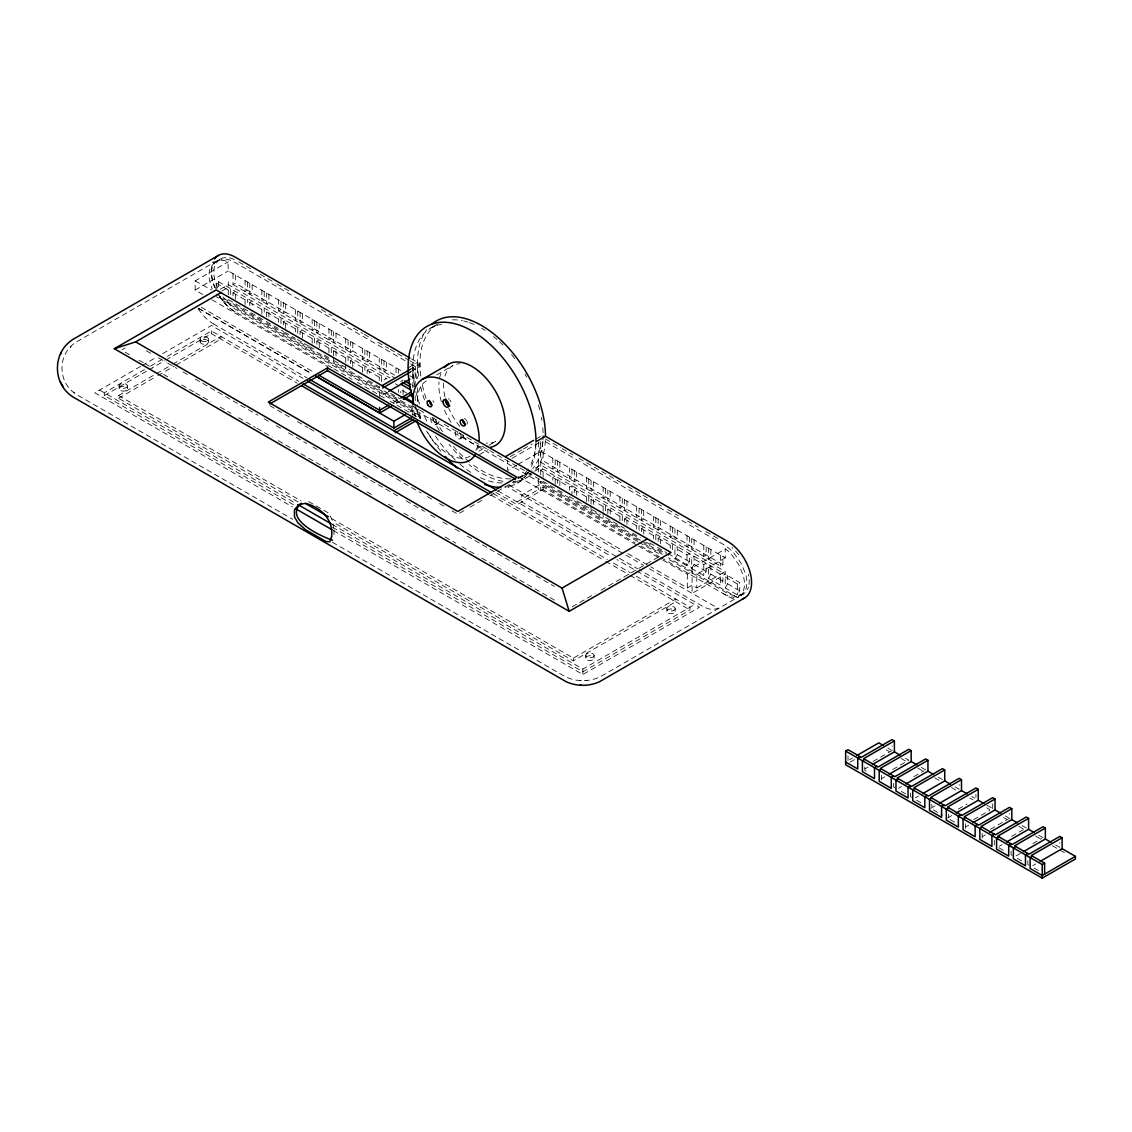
<?xml version="1.0" encoding="UTF-8"?>
<svg xmlns="http://www.w3.org/2000/svg" width="1132" height="1132" viewBox="0 0 1132 1132"><rect width="100%" height="100%" fill="white"/><g stroke="black" fill="none" stroke-linecap="round" stroke-linejoin="round"><path stroke-width="0.75" stroke-dasharray="5 3.75" d="M333.954 529.748L333.954 536.851M535.875 444.395L535.691 448.796A90.461 52.228 60 0 1 531.134 467.191M542.921 441.763L541.874 451.328M545.299 440.39L545.171 443.32A90.461 52.228 60 0 1 534.7 471.068M539.511 452.701L540.459 441.579M674.927 558.868L677.29 554.765L677.29 546.558L674.927 547.93L674.927 558.868L687.011 565.844L689.374 561.741L689.374 553.534L687.011 554.906L674.927 547.93M691.694 568.547L694.072 564.443L694.072 556.251L691.694 557.609L691.694 568.547L703.779 575.523L706.142 571.419L706.142 563.212L703.779 564.585L691.694 557.609M708.476 578.24L710.839 574.136L710.839 565.929L708.476 567.302L708.476 578.24L720.546 585.216L722.923 581.112L722.923 572.905M725.244 587.918L727.607 583.815L727.607 575.608L725.244 576.98L725.244 587.918L737.328 594.894L739.691 590.791L739.691 582.584L727.607 575.608M400.728 370.475L228.296 270.93L227.928 261.605A35.403 20.433 60 0 0 222.141 260.332L214.896 261.987L76.495 341.892C56.982 353.708 57.237 382.842 76.636 394.601L292.778 519.39M70.297 347.482L71.16 346.604M214.896 261.987L210.326 267.676A27.692 15.99 60 0 0 210.311 283.495L212.222 288.985M234.183 259.483A35.8 20.659 60 0 0 226.881 257.587C221.065 257.346 214.882 260.799 212.689 266.303A27.692 15.99 60 0 0 212.689 282.137L214.585 287.627M219.622 259.256L215.604 263.742A27.762 16.032 60 0 0 215.038 280.764L217.769 288.094M332.327 542.228L565.193 676.667C576.047 681.945 589.376 681.988 600.257 676.752L738.658 596.847L743.229 591.173A27.692 15.99 60 0 0 743.229 575.339L738.658 564.387L731.399 554.355A35.403 20.433 60 0 0 725.612 548.949L692.077 567.811L692.077 593.394L725.244 574.249L725.244 571.504L540.728 464.983L531.686 470.205M723.419 593.692A35.8 20.659 60 0 0 733.777 597.158L741.021 595.489L745.592 589.8A27.692 15.99 60 0 0 745.606 573.981L741.021 563.014L733.777 552.982A35.8 20.659 60 0 0 723.419 544.478L542.992 440.291M741.021 595.489L745.252 592.644L747.969 588.442A27.762 16.032 60 0 0 748.422 587.168M202.755 294.476L195.129 290.075L195.129 280.906L228.296 261.761M195.129 290.075L228.296 270.93M216.212 289.353L216.212 283.099L218.589 281.726L386.974 378.951M220.245 289.254L228.296 284.599L390.002 377.961M221.858 291.065L228.296 287.33L228.296 281.868M232.994 273.633L232.994 284.571L235.357 283.212L395.379 375.598M122.086 349.717L125.128 347.963M216.212 283.099L228.296 290.075L230.673 288.702L230.673 295.537M232.994 295.905L232.994 292.778L235.357 291.419L235.357 299.626M232.994 292.778L245.078 299.754L247.441 298.395L247.441 302.499M249.762 305.598L249.762 302.47L252.139 301.098L252.139 305.201M140.609 366.372L94.847 392.804L292.466 506.895M142.108 365.509L157.178 356.806M162.697 353.623L211.443 325.478L302.994 378.329M144.571 369.556L104.314 392.804L104.314 395.535L294.15 505.141M150.655 366.046L161.282 359.905M167.366 356.396L211.443 330.954L298.749 381.357M104.314 395.535L147.613 370.546M149.127 369.669L164.324 360.882M165.852 360.004L211.443 333.685L297.221 383.21M249.762 302.47L261.846 309.446L264.223 308.074L264.223 312.177M298.041 501.915L118.535 398.266L118.535 395.535L154.787 374.593M156.301 373.73L171.328 365.056M172.828 364.193L220.924 336.416L220.924 339.147L175.828 365.183M266.544 316.833L266.544 312.149L268.907 310.776L268.907 318.983M118.535 398.266L156.301 376.461M157.801 375.598L174.328 366.06M266.544 312.149L278.628 319.125L280.991 317.752L280.991 324.601M283.311 324.955L283.311 321.828L285.689 320.469L285.689 328.676M283.311 321.828L295.395 328.804L297.758 327.445L297.758 334.28M300.093 334.648L300.093 331.52L302.456 330.148L302.456 338.355M300.093 331.52L312.163 338.496L314.54 337.124L314.54 343.958M316.861 344.326L316.861 341.199L319.224 339.841L319.224 348.048M316.861 341.199L328.945 348.175L331.308 346.817L331.308 353.651M333.629 355.575L333.629 350.892L336.006 349.519L336.006 357.726M333.629 350.892L345.713 357.868L348.09 356.495L348.09 360.599M350.411 363.697L350.411 360.57L352.774 359.198L352.774 367.405M350.411 360.57L362.495 367.546L364.858 366.174L364.858 370.277M430.853 327.997L437.957 323.894A87.107 50.289 60 0 0 421.104 378.329M367.178 373.376L367.178 370.249L369.556 368.89L369.556 372.994M367.178 370.249L379.262 377.225L381.625 375.866L381.625 382.701M383.96 379.942L386.323 378.569M408.072 367.872L417.552 362.41A90.461 52.228 60 0 1 426.651 329.681M409.374 369.994L419.915 363.768L411.468 358.901M410.435 371.975L415.175 369.244L415.175 386.168M410.704 363.924L417.552 367.872L419.915 366.513L419.915 363.768M400.728 381.413L403.091 380.055M387.186 392.252L379.645 396.596L379.645 387.017M436.697 374.918L452.63 365.721M393.214 402.44L399.242 398.959M396.228 403.431L401.917 400.148M409.897 411.963L412.812 410.279L216.212 296.683M397.007 405.256L419.915 418.486L419.915 415.741L417.552 417.114L417.552 404.803M435.763 424.571L438.126 423.212M456.196 431.533A4.188 2.42 60 0 0 456.196 436.372A4.188 2.42 60 0 0 460.384 438.792L462.747 437.419M478.808 451.187L487.496 446.164M488.939 445.329L496.184 441.155A43.554 25.145 60 0 1 486.194 443.093M479.558 454.611L488.246 449.602M536.002 438.99L543.105 434.9L543.105 437.631M510.164 456.649L521.894 449.871M523.366 449.022L532.167 443.942M512.088 458.276L540.728 441.735L540.728 477.025M516.617 465.238L507.575 470.459L507.575 460.88M518.116 464.361L540.728 451.3L725.244 557.835L725.244 548.666M722.923 564.698L543.105 460.88L540.728 462.252L720.546 566.071L722.923 564.698L722.923 556.491M518.116 478.044L530.186 471.082M525.064 474.775L517.961 478.878A87.107 50.289 60 0 0 528.729 468.323M463.894 510.716L457.823 514.225L451.71 510.688M469.964 507.207L483.633 499.311M489.717 495.816L515.527 480.902M533.2 472.072L507.575 486.873L643.457 565.264M534.7 471.195L540.728 467.714L725.244 574.249M517.267 483.138L526.734 477.676M517.041 501.915L538.365 489.604L540.728 490.977L540.728 481.199M637.486 541.365L543.105 486.873L540.728 488.232L635.123 542.723M543.105 477.294L543.105 469.087L540.728 470.459L569.594 487.114L571.957 485.741L571.957 493.948M574.278 492.944L574.278 489.816L576.655 488.458L576.655 495.292M574.278 489.816L586.362 496.792L588.739 495.434L588.739 503.641M591.06 504.193L591.06 499.509L593.423 498.137L593.423 504.971M591.06 499.509L603.144 506.485L605.507 505.113L605.507 513.32M607.827 513.886L607.827 509.188L610.205 507.829L610.205 514.664M607.827 509.188L619.912 516.164L622.275 514.805L622.275 522.998M624.609 522.008L624.609 518.88L626.972 517.508L626.972 524.342M624.609 518.88L636.679 525.856L639.056 524.484L639.056 532.691M641.377 531.686L641.377 528.559L643.74 527.187L643.74 534.035M641.377 528.559L653.461 535.535L655.824 534.163L655.824 542.37M658.145 541.365L658.145 538.238L660.522 536.879L660.522 543.714M658.145 538.238L670.229 545.214L672.606 543.855L672.606 552.062M572.198 606.837L578.268 603.342M579.782 602.465L594.965 593.692M601.035 590.197L658.697 556.902M662.97 560.17L687.336 574.249L692.077 571.504M725.244 557.835L696.817 574.249L696.817 587.918L692.077 585.187L687.336 587.918L650.773 566.807M331.506 518.498L573.372 658.131L675.762 599.026L675.762 601.757L573.372 660.876L333.02 522.107M696.817 587.918L725.244 571.504M332.171 524.357L582.853 669.083L694.723 604.488M636.212 576.188L689.982 607.233L689.982 609.964L582.853 671.814L332.171 527.087M725.244 576.98L737.328 583.956L739.691 582.584M333.515 530.597L582.853 674.545L699.463 607.233L616.898 559.562M849.481 759.784L852.41 758.086M850.16 762.119L854.688 759.515M873.013 761.511L892.073 750.502L892.073 745.818M865.074 768.784L868.003 767.086M892.723 769.505L908.854 760.195L904.609 757.747M881.842 778.462L884.771 776.778M913.892 776.651L924.151 770.722M898.61 788.155L901.553 786.457M915.392 797.834L918.321 796.136M935.089 805.828L930.702 808.361L931.877 809.055L931.877 804.357M958.351 809.083L967.138 804.003M947.47 818.054L951.871 815.507M973.647 819.625L989.778 810.3M965.709 826.884L968.638 825.2M990.429 829.303L1009.489 818.294L1009.489 813.611M982.477 836.576L985.42 834.878M1011.598 836.449L1023.328 829.671M999.259 846.255L1002.188 844.557M1032.766 843.595L1041.567 838.515M1016.027 855.933L1020.427 853.401M1032.809 865.626L1035.738 863.928M217.259 260.629L224.504 258.959A35.8 20.659 60 0 1 234.862 262.412L409.176 363.047M738.658 596.847L737.328 597.54L668.531 557.85M743.399 594.116L736.14 595.786A35.8 20.659 60 0 1 725.782 592.333L666.408 558.062M585.527 680.558L586.885 680.473M580.009 680.544L581.339 680.643M195.129 280.906L211.514 289.962M308.626 501.547L328.973 513.291L332.511 520.918L333.699 528.12M238.767 261.916L252.521 269.869M260.176 274.284L275.458 283.113M276.986 283.99L290.754 291.929M302.98 299.004L310.635 303.418M321.332 309.588L332.044 315.771M344.27 322.832L347.326 324.601M353.439 328.124L362.622 333.431M364.15 334.308L371.791 338.723M377.904 342.26L388.616 348.43M390.144 349.321L408.496 359.905M410.025 360.797L419.915 366.513M545.355 438.933L560.651 447.763M562.18 448.64L572.877 454.823M578.99 458.347L621.808 483.067M627.92 486.604L661.569 506.018M667.682 509.556L678.379 515.739M687.563 521.031L698.26 527.215M705.901 531.615L719.669 539.568M415.175 369.244L412.812 367.872L412.812 388.389M409.784 375.711L415.175 378.824M412.161 385.276L415.175 387.017M232.994 284.571L394.53 377.833M395.379 383.805L398.407 385.545M406.77 393.115L400.728 389.62L400.728 392.747M708.476 567.302L720.546 574.278L720.546 585.216M677.29 554.765L689.374 561.741M694.072 564.443L706.142 571.419M710.839 574.136L722.923 581.112M727.607 583.815L739.691 590.791M228.268 299.626L283.58 331.563M284.613 332.157L295.282 338.312M297.32 339.501L303.461 343.038M304.409 343.59L308.979 346.222M309.574 346.562L315.701 350.099M324.219 355.024L330.303 358.533M334.025 360.684L350.099 369.966M368.381 380.522L379.871 387.158M390.568 393.328L399.738 398.634M411.963 405.68L425.929 413.746M432.056 417.284L438.169 420.821M444.296 424.358L563.722 493.297M569.396 496.566L600.455 514.508M605.648 517.508L624.411 528.333M632.604 533.073L640.259 537.488M649.81 543.006L666.564 552.671M668.078 553.548L692.077 567.811M216.212 294.037L228.296 301.013L228.296 296.329M232.994 303.73L245.078 310.692L245.078 306.008M249.762 313.408L261.846 320.384M266.544 323.087L278.628 330.063M283.311 332.78L295.395 339.756M300.093 342.458L312.163 349.434L312.163 344.751M316.861 352.137L328.945 359.113L328.945 354.429M350.411 371.508L362.495 378.484M367.178 381.201L379.262 388.177M383.96 390.88L396.03 397.856M400.728 400.558L412.812 407.534L412.812 404.803M540.728 481.397L552.812 488.373M557.51 491.076L569.594 498.052M574.278 500.768L586.362 507.744L586.362 503.047M619.912 527.102L607.827 520.14L607.827 515.442M624.609 529.818L636.679 536.794M645.905 542.115L653.461 546.473M658.145 549.19L668.715 555.288M219.24 297.15L640.316 540.261M641.844 541.138L663.239 553.491M637.953 540.219L540.728 484.128L521.781 495.08L521.781 501.915L637.74 568.858M644.066 543.742L662.418 554.326M419.915 415.741L237.239 310.281A35.8 20.659 60 0 1 226.881 301.763L222.976 296.952M639.014 542.242L660.324 554.538M332.299 367.9L234.862 311.64A35.8 20.659 60 0 1 224.504 303.135L219.424 296.612M333.813 368.777L352.094 379.319M357.302 382.333L386.323 399.087M390.144 401.294L396.228 404.803M640.839 546.034L659.475 556.788M660.692 557.496L727.89 596.281A33.507 19.343 60 0 0 736.946 599.436M211.91 299.754L327.799 366.669M518.23 476.614L637.061 545.214M638.59 546.091L661.442 559.293M201.241 307.267L314.073 372.414M509.089 485.005L621.836 550.095M627.92 553.619L649.259 565.929M198.185 308.244L311.031 373.39M649.386 568.745L718.367 608.478L712.452 609.455A35.8 20.659 60 0 1 702.095 606.002L639.269 569.736M213.552 323.95L306.885 377.847M497.953 490.892L610.955 556.137M495.759 492.349L517.041 504.646L543.105 489.604L543.105 486.873M493.212 493.623L607.304 559.491M613.388 563.014L630.241 572.735M491.019 495.094L604.262 560.467M605.733 561.331L628.713 574.589M630.128 575.41L689.982 609.964M887.87 748.082L890.884 749.823M921.42 767.454L925.622 769.873M938.187 777.132L942.39 779.566M954.969 786.811L959.172 789.245L959.172 784.561M971.737 796.504L974.765 798.244M987.005 805.319L991.533 807.923M1005.287 815.875L1008.301 817.615M1022.054 825.553L1026.257 827.987M1038.836 835.232L1043.039 837.666M1055.604 844.925L1059.807 847.344L1059.807 842.661M886.172 749.823L889.115 751.521M901.114 758.454L905.699 761.1M917.925 768.147L922.509 770.793M934.749 777.854L940.862 781.377M951.559 787.547L956.144 790.193M969.912 798.131L972.968 799.899M986.722 807.838L989.778 809.606M1003.546 817.545L1006.603 819.299M1018.828 826.36L1023.413 829.006M1035.653 836.053L1040.237 838.699M1052.463 845.76L1058.576 849.283M1060.118 850.174L1066.231 853.698M269.826 405.68L291.221 418.033M297.348 421.571L308.046 427.74M309.574 428.632L315.687 432.155M321.799 435.693L327.912 439.216M334.025 442.753L352.363 453.338M358.476 456.861L421.146 493.043M427.259 496.566L433.372 500.103M439.485 503.627L445.598 507.164M146.339 350.807L152.452 354.33M158.565 357.853L166.206 362.268M167.734 363.16L176.903 368.452M183.016 371.975L189.129 375.513M195.242 379.036L257.912 415.218M264.025 418.741L270.138 422.278M276.25 425.802L282.363 429.339M288.476 432.863L294.589 436.4M296.117 437.277L306.814 443.447M312.927 446.984L319.04 450.508M325.153 454.045L400.049 497.273M406.162 500.811L424.5 511.395M430.613 514.933L436.726 518.456M442.838 521.979L448.951 525.517M455.064 529.04L461.177 532.578M467.29 536.101L529.96 572.283M536.073 575.806L542.186 579.343M543.714 580.221L554.411 586.404M866.178 771.118L864.791 770.312L864.791 765.628M894.832 787.66L893.643 786.966L893.643 782.283M901.355 791.424L905.883 794.041M911.6 797.338L910.411 796.659L910.411 787.278M916.623 800.239L922.651 803.72M933.391 809.918L942.447 815.153M950.158 819.61L954.701 822.228M998.976 847.783L1003.504 850.401M1012.234 855.452L1011.06 854.759L1011.06 845.378M1017.258 858.339L1023.3 861.834M1029.016 865.131L1027.828 864.452L1027.828 855.07M1034.025 868.032L1040.067 871.513M125.185 352.264L129.77 354.91M138.953 360.217L143.552 362.863M145.08 363.754L152.735 368.169M163.461 374.367L171.116 378.781M181.828 384.965L194.067 392.04M195.61 392.917L210.92 401.761M220.103 407.067L230.815 413.251M238.47 417.666L255.308 427.401M256.851 428.278L272.147 437.122M278.274 440.659L360.952 488.387M367.079 491.925L373.192 495.448M388.502 504.292L394.629 507.829M403.813 513.136L417.595 521.088M425.25 525.503L434.433 530.809M445.159 536.993L455.871 543.19M461.998 546.728L475.78 554.68M481.892 558.217L556.916 601.517M118.535 395.535L301.084 500.938M99.574 390.059L296.343 503.669M198.793 308.498L311.569 373.659M74.457 392.832L73.566 392.054M738.8 554.765L736.14 551.624A35.8 20.659 60 0 0 731.852 547.435M198.1 308.923L203.194 315.432A35.8 20.659 60 0 0 213.552 323.95M416.406 378.895L415.288 366.57M414.043 380.253L412.925 367.942M417.552 362.41L417.85 369.824A90.461 52.228 60 0 0 418.783 377.522M994.278 840.383L994.278 845.08M992.722 803.918L992.722 808.616M982.194 833.407L982.194 838.104M975.94 794.239L975.94 797.367M965.426 823.728L965.426 828.412M948.658 814.049L948.658 817.177M881.559 775.307L881.559 779.99M848.01 755.935L848.01 760.633M737.328 583.956L737.328 594.894M720.546 555.119L720.546 566.071M710.839 549.515L710.839 557.722L708.476 559.095L708.476 548.143M706.142 546.813L706.142 555.02L703.779 556.378L703.779 545.44M703.779 564.585L703.779 575.523M694.072 539.837L694.072 548.044L691.694 549.402L691.694 538.464M689.374 537.12L689.374 545.327L687.011 546.699L687.011 535.761M687.336 574.249L687.336 587.918M687.011 554.906L687.011 565.844M677.29 530.144L677.29 538.351L674.927 539.723L674.927 528.785M675.21 608.591A4.188 2.42 0 0 1 668.941 610.686A4.188 2.42 0 0 1 668.941 606.497A4.188 2.42 0 0 1 675.21 608.591L675.21 611.337A4.188 2.42 0 0 1 668.941 613.417A4.188 2.42 0 0 1 668.941 609.242A4.188 2.42 0 0 1 675.21 611.337M672.606 527.441L672.606 535.648L670.229 537.007L670.229 526.069M670.229 545.214L670.229 548.341M666.847 608.591L666.847 611.337M660.522 520.465L660.522 528.672L658.145 530.031L658.145 519.093M655.824 517.749L655.824 525.956L653.461 527.328L653.461 516.39M653.461 535.535L653.461 538.662M643.74 510.773L643.74 518.98L641.377 520.352L641.377 509.414M639.056 508.07L639.056 516.277L636.679 517.649L636.679 506.697M636.679 525.856L636.679 528.984M626.972 501.094L626.972 509.301L624.609 510.673L624.609 499.721M622.275 498.391L622.275 506.598L619.912 507.957L619.912 497.019M619.912 516.164L619.912 520.862M610.205 491.415L610.205 499.622L607.827 500.981L607.827 490.043M605.507 488.699L605.507 496.906L603.144 498.278L603.144 487.34M603.144 506.485L603.144 511.169M603.144 512.739L603.144 517.423L591.06 510.447L591.06 505.763M594.144 655.4A4.188 2.42 0 0 1 587.862 657.494A4.188 2.42 0 0 1 587.862 653.306A4.188 2.42 0 0 1 594.144 655.4L594.144 658.131A4.188 2.42 0 0 1 587.862 660.225A4.188 2.42 0 0 1 587.862 656.036A4.188 2.42 0 0 1 594.144 658.131M593.423 481.723L593.423 489.93L591.06 491.302L591.06 480.364M588.739 479.02L588.739 487.227L586.362 488.585L586.362 477.647M586.362 496.792L586.362 501.49M585.768 655.4L585.768 658.131M582.853 669.083L582.853 674.545M576.655 472.044L576.655 480.251L574.278 481.609L574.278 470.671M573.372 658.131L573.372 660.876M571.957 469.327L571.957 477.534L569.594 478.907L569.594 467.969M569.594 487.114L569.594 490.241M559.873 462.351L559.873 470.558L557.51 471.931L557.51 460.993M559.873 485.614L559.873 478.765L557.51 480.138L557.51 483.265M555.189 459.649L555.189 467.856L552.812 469.228L552.812 458.276M555.189 484.27L555.189 476.063L552.812 477.435L552.812 480.562M543.105 452.673L543.105 460.88M538.365 442.06L538.365 472.016M538.365 479.048L538.365 489.604M417.552 367.872L417.552 378.484M417.552 387.88L417.552 403.049A43.554 25.145 60 0 1 426.566 380.762M415.175 395.62L415.175 402.652M415.175 404.407L415.175 416.718M412.812 410.279L412.812 417.114M403.091 389.62L403.091 396.455M398.407 369.131L398.407 373.235M398.407 389.649L398.407 392.38M396.228 397.969L396.228 400.7M396.03 367.758L396.03 375.583M386.323 362.155L386.323 370.362L383.96 371.735L383.96 360.797M381.625 359.452L381.625 367.659L379.262 369.018L379.262 358.08M379.262 377.225L379.262 380.352M369.556 352.476L369.556 360.684L367.178 362.042L367.178 351.104M364.858 349.76L364.858 357.967L362.495 359.339L362.495 348.401M362.495 367.546L362.495 372.23M352.774 342.784L352.774 350.991L350.411 352.363L350.411 341.425M348.09 340.081L348.09 348.288L345.713 349.661L345.713 338.709M345.713 357.868L345.713 362.551M345.713 364.108L345.713 368.806L333.629 361.83L333.629 357.132M336.006 333.105L336.006 341.312L333.629 342.685L333.629 331.733M331.308 330.403L331.308 338.61L328.945 339.968L328.945 329.03M328.945 348.175L328.945 352.873M319.224 323.427L319.224 331.634L316.861 332.992L316.861 322.054M314.54 320.71L314.54 328.917L312.163 330.289L312.163 319.351M312.163 338.496L312.163 343.18M302.456 313.734L302.456 321.941L300.093 323.313L300.093 312.375M297.758 311.031L297.758 319.238L295.395 320.597L295.395 309.659M295.395 328.804L295.395 331.931M285.689 304.055L285.689 312.262L283.311 313.621L283.311 302.683M280.991 301.338L280.991 309.545L278.628 310.918L278.628 299.98M278.628 319.125L278.628 322.252M268.907 294.362L268.907 302.569L266.544 303.942L266.544 293.004M264.223 291.66L264.223 299.867L261.846 301.239L261.846 290.287M261.846 309.446L261.846 314.13M252.139 284.684L252.139 292.891L249.762 294.263L249.762 283.311M247.441 281.981L247.441 290.188L245.078 291.547L245.078 280.609M245.078 299.754L245.078 304.451M235.357 275.005L235.357 283.212M228.296 290.075L228.296 294.759M218.589 281.726L218.589 289.934M211.443 330.954L211.443 333.685M208.529 339.147L208.529 341.892A4.188 2.42 0 0 1 202.246 343.986A4.188 2.42 0 0 1 202.246 339.798A4.188 2.42 0 0 1 208.529 341.892M200.152 339.147L200.152 341.892M127.449 385.955A4.188 2.42 0 0 1 121.181 388.05A4.188 2.42 0 0 1 121.181 383.861A4.188 2.42 0 0 1 127.449 385.955L127.449 388.7A4.188 2.42 0 0 1 121.181 390.795A4.188 2.42 0 0 1 121.181 386.606A4.188 2.42 0 0 1 127.449 388.7M119.086 385.955L119.086 388.7M529.125 471.945A87.107 50.289 60 0 1 517.381 477.86M510.546 478.822A87.107 50.289 60 0 1 470.686 463.101M469.497 462.153A87.107 50.289 60 0 1 452.475 445.3M442.442 431.745A87.107 50.289 60 0 1 435.466 420M426.099 398.379A87.107 50.289 60 0 1 421.613 381.357M452.475 319.847A87.107 50.289 60 0 1 462.196 320.639M463.625 320.95A87.107 50.289 60 0 1 468.011 322.153M469.497 322.634A87.107 50.289 60 0 1 475.468 325.068M481.51 328.209A87.107 50.289 60 0 1 485.133 330.431M493.524 336.515A87.107 50.289 60 0 1 497.061 339.501M499.396 341.595A87.107 50.289 60 0 1 503.966 346.067M511.607 354.656A87.107 50.289 60 0 1 515.725 359.948M525.064 374.183A87.107 50.289 60 0 1 526.734 377.168M538.422 404.973A87.107 50.289 60 0 1 540.445 412.713M541.407 417.312A87.107 50.289 60 0 1 541.917 420.34M542.808 427.755A87.107 50.289 60 0 1 542.936 440.037M542.808 441.692A87.107 50.289 60 0 1 532.719 468.407M235.131 311.795A33.507 19.343 60 0 1 219.523 295.99M215.434 288.264A33.507 19.343 60 0 1 213.255 261.336M748.408 574.405A27.762 16.032 60 0 1 748.761 576.174M749.158 579.598A27.762 16.032 60 0 1 749.016 584.338M436.23 420.722A4.188 2.42 60 0 1 435.367 424.726A4.188 2.42 60 0 1 431.391 421.84A4.188 2.42 60 0 1 431.575 417.326M460.384 433.952A4.188 2.42 60 0 1 460.384 438.792M470.12 456.196A43.554 25.145 60 0 1 426.566 431.051M420.722 418.26A43.554 25.145 60 0 1 418.359 409.246M477.817 445.824A43.554 25.145 60 0 1 475.511 450.918M448.343 398.648A4.188 2.42 60 0 1 449.107 399.214M449.828 399.964A4.188 2.42 60 0 1 450.904 401.846M432.948 400.728A3.354 1.939 60 0 1 433.811 402.228M464.318 418.557A3.354 1.939 60 0 1 464.927 418.826M465.535 419.265A3.354 1.939 60 0 1 466.596 420.595M466.978 421.373A3.354 1.939 60 0 1 466.978 424.104M463.611 435.509A4.188 2.42 60 0 1 460.271 436.966A4.188 2.42 60 0 1 457.795 431.264M438.99 421.288A4.188 2.42 60 0 1 436.428 423.198A4.188 2.42 60 0 1 433.174 418.812M414.935 415.416A46.907 27.083 60 0 1 413.095 405.864M478.511 446.107A46.907 27.083 60 0 1 477.718 449.291M459.889 426.41A43.554 25.145 60 0 1 448.796 408.411M444.933 396.738A43.554 25.145 60 0 1 443.758 382.262M444.933 376.093A43.554 25.145 60 0 1 459.889 363.697M530.95 474.733A90.461 52.228 60 0 1 513.037 481.793M503.061 481.312A90.461 52.228 60 0 1 469.03 464.573M462.946 459.295A90.461 52.228 60 0 1 449.163 444.381M439.343 430.514A90.461 52.228 60 0 1 432.07 417.637M424.514 399.964A90.461 52.228 60 0 1 420.297 385.432M527.682 473.332A90.461 52.228 60 0 1 504.914 487.142M440.787 451.201A90.461 52.228 60 0 1 426.806 430.91M420.283 418.345A90.461 52.228 60 0 1 415.628 407.053M481.666 447.013A46.907 27.083 60 0 1 459.337 432.863M450.989 422.264A46.907 27.083 60 0 1 444.452 410.166M441.395 401.775A46.907 27.083 60 0 1 439.032 381.993M439.499 378.555A46.907 27.083 60 0 1 441.395 372.456M502.099 482.954A87.107 50.289 60 0 1 480.435 477.704M470.77 472.341A87.107 50.289 60 0 1 460.031 464.29M455.375 460.087A87.107 50.289 60 0 1 435.325 435.848M426.792 421.062A87.107 50.289 60 0 1 423.184 413.378M419.519 404.039A87.107 50.289 60 0 1 415.826 391.587M414.51 385.46A87.107 50.289 60 0 1 443.603 324.063M535.917 442.442A87.107 50.289 60 0 1 529.422 467.176M201.383 340.859A4.188 2.42 0 0 0 208.387 339.784A4.188 2.42 0 0 0 203.251 336.812A4.188 2.42 0 0 0 201.383 340.859"/><path stroke-width="1.5" d="M218.391 255.436L73.354 339.161C52.1 352.052 52.157 384.3 73.354 397.19L566.099 681.676C576.556 686.53 589.135 686.53 599.606 681.676L744.63 597.951M60.463 354.358L61.128 353.113M301.268 503.259C282.533 519.758 323.441 537.176 332.511 540.261M114.318 348.727L216.184 289.919L671.035 552.515L569.17 611.322L114.318 348.727L135.642 341.892L220.924 292.65M327.53 367.872L268.298 402.072L457.823 511.48L517.041 477.294L327.53 367.872L327.53 370.617L515.513 479.147M269.826 403.926L327.53 370.617M382.008 385.658L410.435 369.244M382.574 388.064L410.435 371.975M388.686 391.375L409.798 379.192M422.519 379.234L448.583 364.179M388.686 405.058L379.645 410.279L318.644 375.06M400.756 398.096L411.298 391.997M315.602 376.036L379.645 413.01L391.7 406.048M403.332 399.327L412.812 393.865M411.355 417.949L393.865 428.052L393.865 421.217L405.525 414.482M393.865 430.797L413.661 419.364M395.28 432.707L415.472 421.047M505.197 456.776L533.625 440.362M742.309 598.955A33.507 19.343 60 0 0 750.318 573.089A33.507 19.343 60 0 0 727.89 541.577L545.468 436.259L536.002 441.735A90.461 52.228 60 0 0 472.03 330.94A90.461 52.228 60 0 0 408.072 367.872L408.383 375.286A90.461 52.228 60 0 0 412.939 398.945M135.642 341.892L562.052 588.074L647.334 538.846M1040.138 861.395L1062.127 848.689L1075.4 856.344L1075.4 858.99L1042.232 878.135L845.646 764.737L845.646 751.054L848.01 749.681L861.282 757.35L892.073 739.564L894.393 740.908L894.393 751.846L872.404 764.553M856.811 755.553L878.814 742.847L883.342 745.464M860.094 756.657L857.731 758.03L857.731 768.968L845.646 761.992M894.393 740.908L863.603 758.681L878.05 767.029L908.854 749.257L911.175 750.587L911.175 761.539L889.172 774.231M864.791 759.374L862.414 760.732L862.414 771.684L874.498 778.66L874.498 767.708L876.861 766.35M911.175 750.587L880.371 768.373L894.832 776.708L925.622 758.935L927.943 760.279L927.943 771.217L905.954 783.924M881.559 769.053L879.196 770.425L879.196 781.363L891.266 788.339L891.266 777.401L893.643 776.028M927.943 760.279L897.152 778.052L911.6 786.4L942.39 768.614L944.725 769.958L944.725 780.896L922.722 793.603M898.327 778.745L895.964 780.104L895.964 791.056L908.048 798.018L908.048 787.08L910.411 785.721M944.725 769.958L913.92 787.745L928.367 796.079L959.172 778.307L961.493 779.637L961.493 790.589L939.489 803.281M915.109 788.424L912.732 789.796L912.732 800.734L924.816 807.71L924.816 796.772L927.193 795.4M961.493 779.637L930.702 797.423L945.149 805.772L975.94 787.985L978.26 789.329L978.26 800.267L956.271 812.974M931.877 798.102L929.514 799.475L929.514 810.413L941.598 817.389L941.598 806.451L943.961 805.078M978.26 789.329L947.47 807.102L961.917 815.45L992.722 797.664L995.042 799.008L995.042 809.96L973.039 822.653M948.658 807.795L946.281 809.154L946.281 820.106L958.365 827.082L958.365 816.13L960.728 814.771M995.042 799.008L964.238 816.795L978.699 825.129L1009.489 807.357L1011.81 808.701L1011.81 819.639L989.821 832.331M965.426 817.474L963.063 818.846L963.063 829.784L975.133 836.76L975.133 825.822L977.51 824.45M1011.81 808.701L981.019 826.473L995.467 834.822L1026.257 817.035L1028.592 818.379L1028.592 829.317L1006.589 842.024M982.194 827.167L979.831 828.525L979.831 839.463L991.915 846.439L991.915 835.501L994.278 834.143M1028.592 818.379L997.787 836.166L1012.234 844.5L1043.039 826.728L1045.36 828.058L1045.36 839.01L1023.356 851.703M998.976 836.845L996.599 838.218L996.599 849.156L1008.683 856.132L1008.683 845.194L1011.06 843.821M1045.36 828.058L1014.569 845.845L1029.016 854.193L1059.807 836.407L1062.127 837.751L1062.127 848.689M1015.744 846.524L1013.381 847.896L1013.381 858.834L1025.465 865.81L1025.465 854.872L1027.828 853.5M1062.127 837.751L1031.337 855.523L1044.61 863.192L1044.61 874.13M1032.526 856.217L1030.148 857.575L1030.148 868.527L1042.232 875.503L1075.4 856.344M845.646 751.054L1042.232 864.551L1044.61 863.192M579.994 685.242L581.409 685.284M409.954 358.023L235.131 257.091A33.507 19.343 60 0 0 217.33 256.129M404.605 380.918L410.647 384.413M402.242 382.291L409.784 386.649M400.728 384.158L411.298 390.257M409.784 394.856L412.812 396.596L412.812 403.162M404.605 397.332L413.675 402.567M309.942 379.602L393.865 428.052M307.564 380.975L496.424 490.015M303.079 383.847L491.684 492.745M301.551 385.701L488.642 493.722M894.393 751.846L900.025 755.101M911.175 761.539L916.892 764.836M927.943 771.217L933.659 774.514M944.725 780.896L950.427 784.207M961.493 790.589L967.209 793.886M978.26 800.267L983.977 803.564M995.042 809.96L1000.759 813.257M1011.81 819.639L1017.527 822.936M1028.592 829.317L1034.308 832.628M1045.36 839.01L1051.076 842.307M305.654 503.57L328.464 516.744M297.872 504.547L331.322 523.861M295.509 508.65L332.001 529.719M316.139 376.305L393.865 421.217M63.307 386.946L60.463 381.993M562.052 588.074L569.17 611.322M1042.232 864.551L1042.232 878.135M379.645 407.534L379.645 413.01M214.627 258.917A33.507 19.343 60 0 1 216.339 256.936M449.828 405.879A4.188 2.42 60 0 1 446.249 403.275A4.188 2.42 60 0 1 445.782 398.874M431.759 405.143A3.354 1.939 60 0 1 430.089 403.374L429.707 402.596A3.354 1.939 60 0 1 429.467 400.374M465.535 424.557A3.354 1.939 60 0 1 462.634 419.533M475.228 454.795A46.907 27.083 60 0 1 445.98 458.149A46.907 27.083 60 0 1 416.732 421.019M412.968 404.548A46.907 27.083 60 0 1 445.428 381.243A46.907 27.083 60 0 1 479.077 441.466M447.239 404.52A43.554 25.145 60 0 1 445.951 400.615M432.07 323.936A90.461 52.228 60 0 1 503.061 342.232A90.461 52.228 60 0 1 545.468 436.259M500.797 487.383A90.461 52.228 60 0 1 484.51 484.454M457.102 467.997A90.461 52.228 60 0 1 445.258 456.422M444.452 367.603A46.907 27.083 60 0 1 495.491 391.262A46.907 27.083 60 0 1 490.467 447.282M331.591 536.681L329.808 541.818L325.917 541.478L305.569 529.734L297.971 522.885L294.447 516.829L294.447 509.725L298.848 504.603L305.569 503.301C321.233 507.419 333.714 520.168 331.591 536.681M464.615 425.476L464.233 425.83A3.354 1.939 60 0 1 460.328 422.576A3.354 1.939 60 0 1 462.762 420.326A3.354 1.939 60 0 1 464.615 425.476M427.712 404.747L427.344 403.954A3.354 1.939 60 0 1 429.184 400.94A3.354 1.939 60 0 1 431.617 405.992A3.354 1.939 60 0 1 427.712 404.747M443.008 401.733A4.188 2.42 60 0 0 447.451 407.251A4.188 2.42 60 0 0 447.451 401.322A4.188 2.42 60 0 0 443.008 401.733"/></g></svg>
